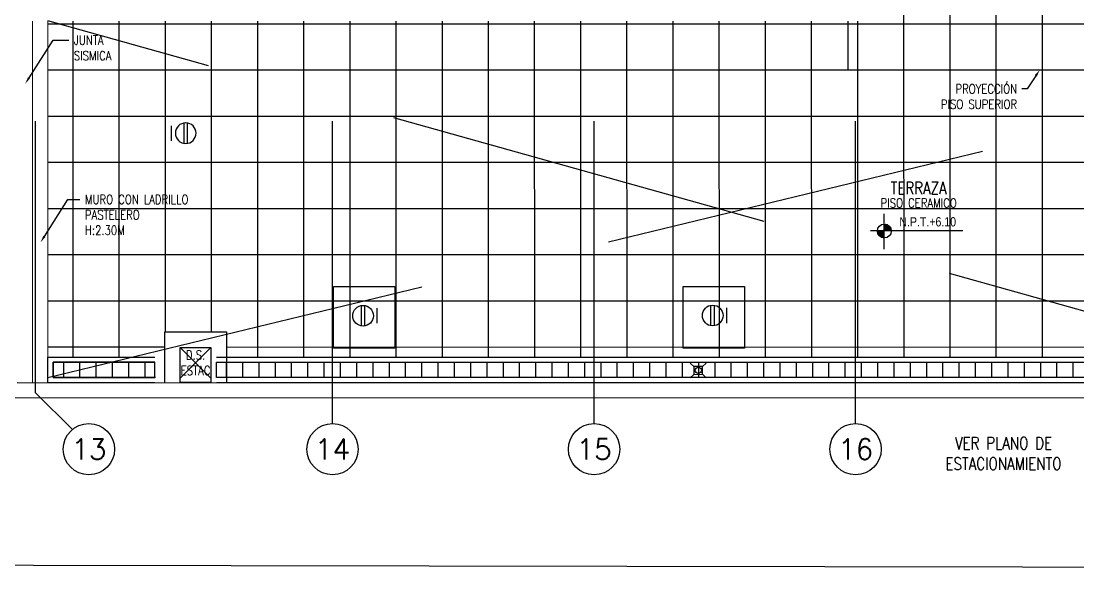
# Model space of a CAD drawing. Header units: millimetres. Extents: x 98 to 155, y -181 to 127.
# Drawn here: x 128.53 to 138.83, y 104.4 to 109.74 of the extents above; entities that cross this region are included whole.
import ezdxf
from ezdxf import colors
from ezdxf.entities.mleader import LeaderData, LeaderLine
from ezdxf.enums import TextEntityAlignment as Align
from ezdxf.math import Vec2, Vec3
from ezdxf.xclip import XClip

# ---------------------------------------------------------------- set-up
doc = ezdxf.new("R2010")
doc.units = ezdxf.units.MM
doc.header["$LTSCALE"] = 15
doc.header["$XCLIPFRAME"] = 2
for name, pattern in [('ACAD_ISO07W100', [3, 0, -3]), ('CONTINUO', [0]), ('HIDDEN', [0.375, 0.25, -0.125]), ('PHANTOM', [63.5, 31.75, -6.35, 6.35, -6.35, 6.35, -6.35]), ('PHANTOM2', [1.25, 0.625, -0.125, 0.125, -0.125, 0.125, -0.125]), ('X-REF_DP_Arquitectura$0$HIDDEN', [0.375, 0.25, -0.125])]:
    doc.linetypes.add(name, pattern=pattern)
doc.layers.get('0').update_dxf_attribs({"color": 250})
for name, color, linetype in [('A-EJES', 250, 'PHANTOM'), ('A-HATCH', 250, 'Continuous'), ('A-NIVELES-NPT', 252, 'Continuous'), ('A-PROYECCIONES', 250, 'HIDDEN'), ('A-TEXTO-ACABADO PISO', 250, 'Continuous'), ('A_30_DispositivosSanit', 250, 'Continuous'), ('A_50_TextoAmbiente', 252, 'Continuous'), ('A_50_TextoIndicaciones', 250, 'Continuous'), ('A_50_Vigas', 250, 'X-REF_DP_Arquitectura$0$HIDDEN'), ('L13 Texto Grande', 150, 'Continuous')]:
    doc.layers.add(name, color=color, linetype=linetype)
doc.layers.add('A-MURO ALTO', color=250, linetype='Continuous', lineweight=20)
doc.layers.add('A-MUROS', color=252, linetype='Continuous', lineweight=30)
doc.styles.add('R80', font='ARIALN.TTF', dxfattribs={"height": 2.03})
doc.styles.add('ROMANS', font='romans.shx', dxfattribs={"width": 0.8})
doc.styles.add('TXT_COTAS', font='romans.shx', dxfattribs={"width": 0.8})
pattern_1 = [(90, (101.64228, 87.01138), (-0.15875, 0), [])]

# ---------------------------------------------------------------- blocks, each defined once
blk = doc.blocks.new('A$C9f73720c')
at = {"layer": 'A-MURO ALTO'}
for p, q in [((19.638, 111.205, 0), (16.2, 111.974, 0)), ((19.605, 111.058, 0), (16.167, 111.828, 0))]:
    blk.add_line(p, q, dxfattribs=at)
at = {"layer": 'A-PROYECCIONES'}
for p, q in [((16.216, 111.817), (16.435, 99.061, 0)), ((13.508, 99.716), (19.608, 111.058, 0))]:
    blk.add_line(p, q, dxfattribs=at)
at = {"style": 'R80'}
for height, rotation, p in [(0.09, 0.009, (39.554, 141.005, 0)), (0.09, 0.009, (45.798, 139.323, 0)), (0.09, 0.009, (50.463, 135.358, 0)), (0.09, 0.009, (41.978, 129.044, 0)), (0.09, 0.009, (37.841, 128.609, 0)), (0.09, 0.009, (35.483, 116.358, 0)), (0.09, 0.009, (63.039, 116.325, 0)), (0.09, 0.009, (38.561, 113.632, 0)), (0.09, 0.009, (45.129, 84.376, 0)), (0.09, 0.009, (43.911, 83.934, 0)), (0.09, 0.009, (43.149, 83.401, 0)), (0.09, 0.009, (28.007, 80.107, 0)), (0.09, 0.009, (44.375, 79.905, 0)), (0.09, 0.009, (55.151, 79.217, 0)), (0.09, 0.009, (38.261, 76.005)), (0.09, 0.009, (39.004, 75.556)), (0.09, 0.009, (27.514, 75.213, 0)), (0.09, 0.009, (27.514, 75.213, 0)), (0.09, 0.009, (39.852, 75.154)), (0.09, 0.009, (25.36, 70.271, 0)), (0.09, 0.009, (32.165, 69.192, 0)), (0.09, 0.009, (32.165, 69.192, 0)), (0.09, 0.009, (26.995, 68.639, 0)), (0.09, 0.009, (59.85, 67.386, 0)), (0.09, 0.009, (24.839, 65.511, 0)), (0.09, 0.009, (24.839, 65.511, 0)), (0.09, 0.009, (33.501, 60.261, 0)), (0.09, 0.009, (33.501, 60.261, 0)), (0.09, 347.3908, (17.107, 59.273, 0)), (0.09, 0.009, (26.471, 59.203, 0)), (0.09, 0.009, (26.471, 59.203, 0)), (0.09, 0.009, (23.122, 58.769, 0)), (0.09, 0.009, (23.122, 58.769, 0)), (0.09, 0.009, (27.663, 55.396, 0)), (0.09, 0.009, (27.663, 55.396, 0)), (0.09, 0.009, (22.224, 54.982, 0)), (0.09, 0.009, (22.224, 54.982, 0)), (0.09, 0.009, (65.717, 53.58, 0)), (0.09, 0.009, (38.377, 51.717, 0)), (0.09, 0.009, (38.377, 51.717, 0)), (0.09, 0.009, (21.029, 51.377, 0)), (0.09, 0.009, (21.029, 51.377, 0)), (0.09, 0.009, (29.409, 50.888, 0)), (0.09, 0.009, (29.409, 50.888, 0)), (0.09, 0.009, (22.518, 48.081, 0)), (0.09, 0.009, (22.518, 48.081, 0)), (0.09, 0.009, (32.831, 47.948, 0)), (0.09, 0.009, (38.641, 47.924, 0)), (0.09, 1.5576, (45.501, 47.003, 0)), (0.09, 1.5576, (45.501, 47.003, 0)), (0.09, 1.5576, (42.961, 45.878, 0)), (0.09, 0.009, (31.225, 43.435, 0)), (0.09, 0.009, (31.225, 43.435, 0)), (0.09, 0.009, (24.829, 43.306, 0)), (0.09, 0.009, (24.829, 43.306, 0)), (0.09, 0.009, (28.868, 42.609, 0)), (0.09, 0.009, (28.868, 42.609, 0)), (0.09, 0.009, (46.081, 42.405, 0)), (0.09, 0.009, (19.031, 42.056, 0)), (0.09, 0.009, (19.031, 42.056, 0)), (0.09, 0.009, (70.907, 41.033, 0)), (0.09, 0.009, (22.776, 38.741, 0)), (0.09, 0.009, (22.776, 38.741, 0)), (0.09, 0.009, (17.895, 37.462, 0)), (0.09, 0.009, (17.895, 37.462, 0)), (0.09, 0.009, (25.823, 33.214, 0)), (0.09, 0.009, (21.503, 31.275, 0)), (0.14, 0.009, (43.018, 29.878, 0)), (0.09, 0.009, (24.398, 29.266, 0)), (0.09, 0.009, (49.756, 29.029, 0)), (0.09, 0.009, (16.51, 28.412, 0)), (0.09, 0.009, (16.51, 28.412, 0)), (0.09, 0.009, (40.795, 24.893, 0)), (0.09, 0.009, (18.127, 23.637, 0)), (0.09, 0.009, (20.346, 20.329, 0)), (0.09, 0.009, (38.337, 19.463, 0)), (0.09, 0.009, (18.287, 15.983, 0)), (0.09, 0.009, (36.669, 12.598, 0)), (0.09, 337.7998, (24.754, 11.233, 0)), (0.09, 0.009, (33.593, 10.351, 0)), (0.09, 337.7998, (21.611, 10.125, 0)), (0.09, 337.7998, (16.561, 9.6, 0)), (0.09, 337.7998, (29.941, 8.953, 0)), (0.09, 337.7998, (31.64, 7.956, 0)), (0.09, 337.7998, (26.736, 7.797, 0)), (0.09, 337.7998, (32.029, 7.023, 0)), (0.09, 0.009, (16.535, 5.568, 0)), (0.09, 0.009, (23.324, 5.576, 0)), (0.09, 0.009, (34.472, 3.638, 0))]:
    blk.add_attdef('N.P.T.+0.00', text='', height=height, rotation=rotation, dxfattribs=at).set_placement(p, align=Align.MIDDLE_CENTER)
for p in [(49.926, 138.243, 0), (56.69, 136.252, 0), (60.534, 135.524, 0), (42.632, 135.184), (58.359, 133.651, 0), (46.252, 126.917), (67.644, 125.153), (62.276, 107.433), (41.334, 103.092, 0), (58.448, 100.489, -0.253), (35.155, 97.855, 0), (58.305, 94.907, 0), (31.262, 93.944, 0), (38.116, 91.318), (54.628, 88.218, 0), (17.939, 86.886, 0), (34.744, 85.615, 0), (54.687, 83.886, 0), (35.505, 81.464, 0), (34.653, 76.993, 0), (59.667, 73.251), (40.411, 65.842, 0), (43.561, 65.212, 0), (64.468, 61.386), (43.911, 51.493, 0), (32.974, 51.083, 0), (48.033, 50.074, 0), (69.324, 50.081, 0), (52.96, 39.47, 0), (74.416, 35.747, 0)]:
    blk.add_attdef('N.P.T.+0.00', text='', height=0.211, dxfattribs=at).set_placement(p, align=Align.MIDDLE_CENTER)
blk = doc.blocks.new('ESTRUC_P1')
at = {"layer": 'A_50_Vigas'}
blk.add_lwpolyline([(33.6, -13.375), (33.6, -13.85), (36.55, -13.85)], dxfattribs=at)
blk = doc.blocks.new('TEXTO DUCTOS P1')
at = {"layer": 'A_50_TextoIndicaciones', "insert": (27.24, -16.707, 0), "char_height": 0.09, "width": 0.4157, "attachment_point": 5, "style": 'ROMANS'}
blk.add_mtext('\\pxsm1,t16;D.S. ESTAC', dxfattribs=at)
blk = doc.blocks.new('Ejes_Torre C 1var')
at = {"layer": 'A-EJES', "linetype": 'PHANTOM2', "ltscale": 0.5}
blk.add_line((27.03, -3.15), (27.389, -3.509), dxfattribs=at)
for points in [[(27.03, -3.15), (27.03, -0.5)], [(29.925, -3.45), (29.925, -0.5)], [(32.475, -3.45), (32.475, -0.5)], [(35.025, -3.45), (35.025, -0.5)]]:
    blk.add_lwpolyline(points, dxfattribs=at)
at = {"layer": 'A-EJES', "linetype": 'Continuous'}
for centre in [(27.55, -3.7), (29.925, -3.7), (32.475, -3.7), (35.025, -3.7)]:
    blk.add_circle(centre, 0.25, dxfattribs=at)
at = {"layer": 'A-EJES', "linetype": 'Continuous', "style": 'ROMANS'}
for s, p in [('13', (27.55, -3.7)), ('14', (29.925, -3.7)), ('15', (32.475, -3.7)), ('16', (35.025, -3.7))]:
    blk.add_text(s, height=0.2, dxfattribs=at).set_placement(p, align=Align.MIDDLE_CENTER)
blk = doc.blocks.new('SIM NIVEL PLANTA')
at = {"linetype": 'Continuous'}
h = blk.add_hatch(dxfattribs=at)
h.set_pattern_fill('_USER', color=256, scale=0.089997, angle=45, style=0, pattern_type=0)
h.set_pattern_definition([(45, (31854.49523, 23864.84028), (-0.06363728001, 0.06363728001), [])])
h.paths.add_polyline_path([(-17.33, 0), (-15.98, 0, 0.409209), (-17.33, 1.33)])
h.paths.add_polyline_path([(-18.68, 0, 0.004279), (-18.68, -0.02, 0.414214), (-17.33, -1.37), (-17.33, 0)])
for p, q in [((-17.33, -3.58), (-17.33, 3.34)), ((-2, 0), (-20, 0))]:
    blk.add_line(p, q)
blk.add_circle((-17.33, -0.02), 1.35, dxfattribs=at)
at = {"style": 'R80'}
blk.add_attdef('N.P.T.+0.00', text='', height=1.8, dxfattribs=at).set_placement((-8.87, 1.77), align=Align.MIDDLE_CENTER)
blk = doc.blocks.new('0-sumidero')
for p, q in [((-0.042, 0.038), (-0.076, 0.072)), ((0.043, 0.038), (-0.042, 0.038)), ((-0.042, 0.038), (-0.042, -0.037)), ((0.043, 0.038), (0.078, 0.072)), ((0.043, -0.037), (0.043, 0.038)), ((-0.042, -0.037), (-0.076, -0.071)), ((-0.042, -0.037), (0.043, -0.037)), ((0.043, -0.037), (0.078, -0.071))]:
    blk.add_line(p, q)
blk.add_circle((0, 0), 0.0303)
blk = doc.blocks.new('sum')
at = {"layer": 'A_30_DispositivosSanit', "rotation": 45.00000007321594}
blk.add_blockref('0-sumidero', (0, 0), dxfattribs=at)
blk = doc.blocks.new('R')
at = {"layer": 'A_30_DispositivosSanit', "linetype": 'Continuous'}
for p, q in [((-0.0083, -0.0497), (-0.0083, 0.0497)), ((0.0083, -0.0497), (0.0083, 0.0497)), ((0.0694, -0.0367), (0.0694, 0.0367))]:
    blk.add_line(p, q, dxfattribs=at)
blk.add_circle((0, 0), 0.0504, dxfattribs=at)

msp = doc.modelspace()

# ---------------------------------------------------------------- hatches: boundary and pattern name
at = {"layer": 'A-HATCH'}
h = msp.add_hatch(dxfattribs=at)
h.set_pattern_fill('_USER', color=256, scale=0.45, angle=0.00187, double=1, pattern_type=0)
h.set_pattern_definition([(0.0018682055, (8040061.8799, 1567677.76186), (-1.4672852e-05, 0.44999999976), []), (90.0018682055, (8040061.8799, 1567677.76186), (-0.44999999976, -1.4672852e-05), [])])
h.paths.add_polyline_path([(141.1931, 106.4598), (130.5331, 106.4598), (130.5331, 106.7043), (129.9331, 106.7043), (129.9331, 106.4579), (128.7931, 106.4598), (128.7931, 109.7366), (136.7432, 109.7366), (136.7432, 109.9366), (139.5432, 109.9366), (139.5432, 109.2616), (141.1933, 109.2616)])

# ---------------------------------------------------------------- linework, layer by layer
at = {"layer": 'L13 Texto Grande'}
msp.add_lwpolyline([(101.6432, 104.477), (144.0825, 104.4042)], dxfattribs=at)

# ---------------------------------------------------------------- texts
at = {"layer": 'A_50_TextoAmbiente', "insert": (138.11, 105.5199), "char_height": 0.12, "width": 1.29317, "attachment_point": 5, "style": 'ROMANS'}
msp.add_mtext('\\pxqc;VER PLANO DE ESTACIONAMIENTO', dxfattribs=at)

# ---------------------------------------------------------------- next in the draw order: block references
at = {"linetype": 'ACAD_ISO07W100', "ltscale": 5}
ref = msp.add_blockref('A$C9f73720c', (241.452, 114.8591), dxfattribs=dict(at, rotation=102.6156181418625))
XClip(ref).set_block_clipping_path([(22.1542253106, 140.4101169162), (10.3600901397, 87.7136669306), (29.6608346476, 83.3939150368), (41.4549698184, 136.0903650224)])

# ---------------------------------------------------------------- next in the draw order: hatches: boundary and pattern name
at = {"layer": 'A_30_DispositivosSanit', "linetype": 'CONTINUO'}
h = msp.add_hatch(dxfattribs=at)
h.set_pattern_fill('ANSI31', color=256, scale=0.05, angle=45)
h.set_pattern_definition(pattern_1)
h.paths.add_polyline_path([(128.8433, 106.2598), (129.8371, 106.2598), (129.8371, 106.4098), (128.8433, 106.4098)])
h = msp.add_hatch(dxfattribs=at)
h.set_pattern_fill('ANSI31', color=256, scale=0.05, angle=45)
h.set_pattern_definition(pattern_1)
h.paths.add_polyline_path([(130.4371, 106.4098), (141.1424, 106.4098), (141.1424, 106.2599), (130.4371, 106.2599)])

# ---------------------------------------------------------------- next in the draw order: linework, layer by layer
for p, q in [((130.0831, 106.5543, 0), (130.3831, 106.2543, 0)), ((130.3831, 106.5543, 0), (130.0831, 106.2543, 0))]:
    msp.add_line(p, q)
at = {"layer": 'A-MUROS', "elevation": 0}
msp.add_lwpolyline([(129.9331, 106.2114), (129.9331, 106.7043), (130.5331, 106.7043), (130.5331, 106.2114)], dxfattribs=at)
msp.add_lwpolyline([(130.0831, 106.2114), (130.0831, 106.5543), (130.3831, 106.5543), (130.3831, 106.2114)], close=True, dxfattribs=at)
at = {"layer": 'A-MUROS'}
msp.add_lwpolyline([(128.4932, 106.2115), (151.6929, 106.2101), (151.6932, 106.0601), (101.6432, 106.0631), (101.6432, 106.2631)], dxfattribs=at)
at = {"layer": 'A_30_DispositivosSanit', "elevation": 0}
for points in [[(132.1772, 106.547), (131.5772, 106.547), (131.5772, 107.147), (132.1772, 107.147)], [(135.5856, 106.5469), (134.9856, 106.5469), (134.9856, 107.1469), (135.5856, 107.1469)]]:
    msp.add_lwpolyline(points, close=True, dxfattribs=at)
at = {"layer": 'A_30_DispositivosSanit', "linetype": 'CONTINUO', "elevation": 0}
for points in [[(129.8371, 106.2098), (128.7933, 106.2098), (128.7933, 106.4598), (129.8371, 106.4598)], [(130.4371, 106.4598), (141.1924, 106.4599), (141.1924, 106.2099), (130.4371, 106.2098)], [(129.8421, 106.2598), (128.8433, 106.2598), (128.8433, 106.4098), (129.8371, 106.4098)], [(130.4371, 106.4098), (141.1424, 106.4099), (141.1424, 106.2599), (130.4371, 106.2598)]]:
    msp.add_lwpolyline(points, dxfattribs=at)
for points in [[(128.8433, 106.2598), (129.8371, 106.2598), (129.8371, 106.4098), (128.8433, 106.4098)], [(130.4371, 106.4098), (141.1424, 106.4098), (141.1424, 106.2599), (130.4371, 106.2599)]]:
    msp.add_lwpolyline(points, close=True, dxfattribs=at)

# ---------------------------------------------------------------- next in the draw order: block references
msp.add_blockref('ESTRUC_P1', (102.9932, 123.1113))
at = {"layer": 'A-MUROS'}
msp.add_blockref('Ejes_Torre C 1var', (101.6432, 109.2616), dxfattribs=at)
at = {"layer": 'A-NIVELES-NPT', "xscale": 0.05, "yscale": 0.05, "zscale": 0.05}
msp.add_blockref('SIM NIVEL PLANTA', (137.8146, 107.6903, 0), dxfattribs=at).add_auto_attribs({'N.P.T.+0.00': 'N.P.T.+6.10'})
at = {"layer": 'A_30_DispositivosSanit', "linetype": 'Continuous', "yscale": 2, "zscale": 2}
for p, xscale in [((130.1371, 108.6427, 0), -2), ((131.8661, 106.8626, 0), 2), ((135.2745, 106.8653, 0), 2)]:
    msp.add_blockref('R', p, dxfattribs=dict(at, xscale=xscale))
at = {"layer": 'A_30_DispositivosSanit', "rotation": 135.4214501941968}
msp.add_blockref('sum', (135.1341, 106.3296, 0), dxfattribs=at)
at = {"layer": 'A_50_TextoIndicaciones'}
msp.add_blockref('TEXTO DUCTOS P1', (102.9932, 123.1116), dxfattribs=at)

# ---------------------------------------------------------------- next in the draw order: texts
at = {"layer": 'A-TEXTO-ACABADO PISO', "insert": (137.283, 108.0069), "char_height": 0.09, "attachment_point": 2, "rotation": 359.99998, "style": 'ROMANS'}
msp.add_mtext_dynamic_manual_height_columns('PISO CERAMICO', width=1.20225, gutter_width=12.5, heights=[0], dxfattribs=at)
at = {"layer": 'A_50_TextoAmbiente', "style": 'ROMANS', "width": 0.8}
msp.add_text('TERRAZA', height=0.12, dxfattribs=at).set_placement((137.2828, 108.0475, 0), align=Align.CENTER)

# ---------------------------------------------------------------- next in the draw order: leaders
at = {"layer": 'A_50_TextoIndicaciones'}
ml = msp.add_multileader_mtext('Standard', dxfattribs=at)
ml.set_content('\\pxsm1,t16;JUNTA \\PSISMICA', color=256, style='TXT_COTAS')
ml.set_leader_properties(color=256)
ml.build(insert=Vec2(0, 0))
ml.multileader.update_dxf_attribs({"dogleg_length": 0.05, "arrow_head_size": 0.07})
ctx = ml.context
ctx.base_point, ctx.char_height, ctx.arrow_head_size, ctx.landing_gap_size, ctx.plane_origin = Vec3(128.996, 109.549), 0.09, 0.07, 0.05, Vec3(128.7682, 109.3033)
notes = []
notes.append((ctx, [(0, (1, 1, 0), (128.846, 109.549), (1, 0), 0.15, [(0, [(128.5714, 109.1237)], 0, [])])]))
ctx.mtext.insert, ctx.mtext.width, ctx.mtext.defined_height, ctx.mtext.flow_direction = Vec3(129.046, 109.594), 1.024058, 0.5146, 5
ml = msp.add_multileader_mtext('Standard', dxfattribs=at)
ml.set_content('\\pxsm1,qr,t16;PROYECCIÓN PISO SUPERIOR', color=256, style='TXT_COTAS')
ml.set_leader_properties(color=256)
ml.build(insert=Vec2(0, 0))
ml.multileader.update_dxf_attribs({"dogleg_length": 0.05, "arrow_head_size": 0.07})
ctx = ml.context
ctx.base_point, ctx.char_height, ctx.arrow_head_size, ctx.landing_gap_size, ctx.plane_origin = Vec3(137.2701, 109.0747, 0), 0.09, 0.07, 0.1, Vec3(137.5095, 108.41, 0)
notes.append((ctx, [(1, (1, 1, 0), (138.3395, 109.0747, 0), (-1, 0), 0.05, [(0, [(138.4643, 109.2609, 0)], 0, [])])]))
ctx.mtext.insert, ctx.mtext.width, ctx.mtext.defined_height, ctx.mtext.flow_direction = Vec3(137.3701, 109.1197, 0), 0.872823, 0.8046, 5
ml = msp.add_multileader_mtext('Standard', dxfattribs=at)
ml.set_content('\\pxsm1;MURO CON LADRILLO PASTELERO\\P\\pt16;H:2.30M', color=256, style='TXT_COTAS')
ml.set_leader_properties(color=256)
ml.build(insert=Vec2(0, 0))
ml.multileader.update_dxf_attribs({"dogleg_length": 0.05, "arrow_head_size": 0.07})
ctx = ml.context
ctx.base_point, ctx.char_height, ctx.arrow_head_size, ctx.landing_gap_size, ctx.plane_origin = Vec3(129.1045, 107.9968), 0.09, 0.07, 0.05, Vec3(127.4478, 107.2935)
notes.append((ctx, [(0, (1, 1, 0), (128.9873, 107.9968), (1, 0), 0.1172, [(0, [(128.7213, 107.5775)], 0, [])])]))
ctx.mtext.insert, ctx.mtext.width, ctx.mtext.defined_height, ctx.mtext.flow_direction = Vec3(129.1545, 108.0418), 1.102183, 0.8046, 5
for ctx, leaders in notes:
    for number, flags, end, landing, length, lines in leaders:
        leader = LeaderData()
        leader.index, (leader.has_last_leader_line, leader.has_dogleg_vector, leader.attachment_direction) = number, flags
        leader.last_leader_point, leader.dogleg_vector, leader.dogleg_length = Vec3(end), Vec3(landing), length
        for number, points, colour, breaks in lines:
            line = LeaderLine()
            line.index, line.vertices, line.color, line.breaks = number, Vec3.list(points), colors.encode_raw_color(colour), breaks
            leader.lines.append(line)
        ctx.leaders.append(leader)

doc.saveas('drawing.dxf')
